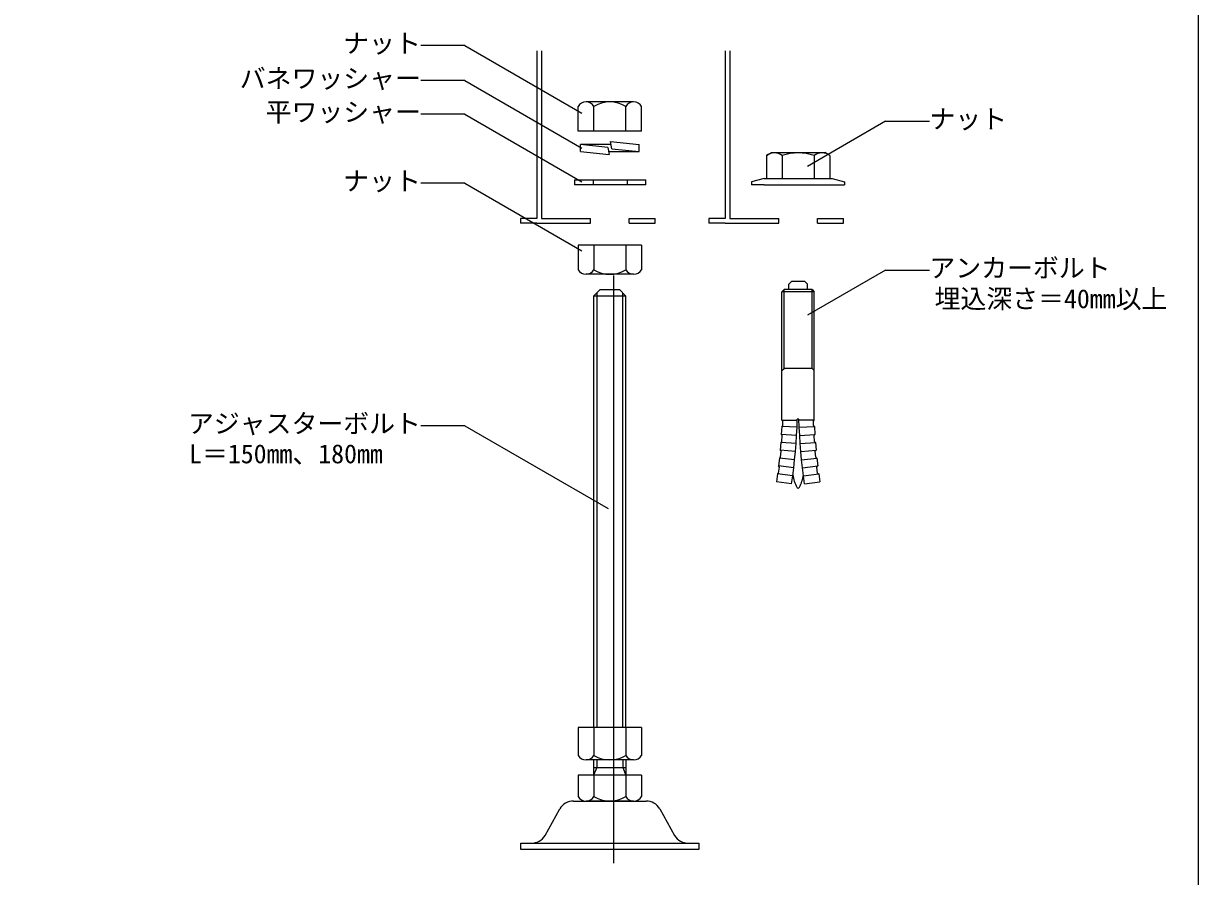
# Model space of a CAD drawing. Units: millimetres on the paper, enlarged 10 times, with parts at other scales. Extents: x -10475 to 9199, y -10092 to 10143.
# Drawn here: x 8291 to 9199, y 7846 to 8505 of the extents above; entities that cross this region are included whole.
import ezdxf
from ezdxf.enums import TextEntityAlignment as Align

# ---------------------------------------------------------------- set-up
doc = ezdxf.new("R2010")
doc.units = ezdxf.units.MM
doc.header["$LTSCALE"] = 10
for name, color, linetype in [('0-F_図面枠', 7, 'Continuous'), ('F-1_SUS', 7, 'Continuous'), ('F-2_金物', 7, 'Continuous'), ('F-3', 7, 'Continuous'), ('F-9_SUS部位名', 2, 'Continuous'), ('F-A_金物品名', 3, 'Continuous')]:
    doc.layers.add(name, color=color, linetype=linetype)
doc.styles.add('ＭＳ ゴシック', font='')
doc.styles.get('ＭＳ ゴシック').set_extended_font_data('MS Gothic')

msp = doc.modelspace()

# ---------------------------------------------------------------- linework, layer by layer
at = {"layer": '0-F_図面枠'}
msp.add_lwpolyline([(9198.81, 6756.12), (9198.81, 9516.12), (5198.81, 9516.12), (5198.81, 6756.12)], dxfattribs=at)
at = {"layer": 'F-1_SUS'}
for p, q in [((8687.45, 8483.71), (8687.45, 8354.16)), ((8832.96, 8483.71), (8832.96, 8354.16)), ((8836.71, 8483.71), (8836.71, 8354.16)), ((8836.71, 8354.16), (8874.46, 8354.16)), ((8904.46, 8350.41), (8904.46, 8354.16)), ((8904.46, 8354.16), (8924.46, 8354.16)), ((8924.46, 8350.41), (8924.46, 8354.16)), ((8904.46, 8350.41), (8924.46, 8350.41))]:
    msp.add_line(p, q, dxfattribs=at)
for points in [[(8691.2, 8483.71), (8691.2, 8354.16), (8728.95, 8354.16)], [(8687.45, 8350.41), (8728.95, 8350.41), (8728.95, 8354.16)], [(8758.95, 8350.41), (8758.95, 8354.16), (8778.95, 8354.16)], [(8758.95, 8350.41), (8778.95, 8350.41), (8778.95, 8354.16)], [(8832.96, 8350.41), (8874.46, 8350.41), (8874.46, 8354.16)]]:
    msp.add_lwpolyline(points, dxfattribs=at)
at = {"layer": 'F-2_金物'}
for p, q in [((8762.35, 8444.13), (8725.55, 8444.13)), ((8719.41, 8421.63), (8719.41, 8440.59)), ((8731.68, 8421.63), (8731.68, 8440.59)), ((8756.22, 8421.63), (8756.22, 8440.59)), ((8768.49, 8421.63), (8768.49, 8440.59)), ((8768.49, 8421.63), (8719.41, 8421.63)), ((8743.35, 8421.63), (8721.61, 8421.63)), ((8767.61, 8421.63), (8748.72, 8421.63)), ((8864.92, 8402.8), (8868.83, 8405.06)), ((8864.92, 8402.8), (8864.92, 8385.06)), ((8868.83, 8405.06), (8910.08, 8405.06)), ((8877.19, 8402.8), (8877.19, 8385.06)), ((8901.73, 8402.8), (8901.73, 8385.06)), ((8913.99, 8402.8), (8910.08, 8405.06)), ((8913.99, 8402.8), (8913.99, 8385.06)), ((8716.74, 8383.99), (8771.74, 8383.99)), ((8716.74, 8383.99), (8716.74, 8379.99)), ((8771.74, 8379.99), (8716.74, 8379.99)), ((8731.11, 8383.99), (8731.11, 8379.99)), ((8757.36, 8383.99), (8757.36, 8379.99)), ((8771.74, 8379.99), (8771.74, 8383.99)), ((8863.21, 8380.06), (8853.55, 8380.06)), ((8863.21, 8385.06), (8915.71, 8385.06)), ((8863.21, 8380.06), (8915.71, 8380.06)), ((8915.71, 8380.06), (8925.36, 8380.06)), ((8768.49, 8333.51), (8719.41, 8333.51)), ((8719.41, 8333.51), (8719.41, 8314.55)), ((8731.68, 8333.51), (8731.68, 8314.55)), ((8756.22, 8333.51), (8756.22, 8314.55)), ((8768.49, 8333.51), (8768.49, 8314.55)), ((8762.35, 8311.01), (8725.55, 8311.01)), ((8751.45, 8299.17), (8756.45, 8294.17)), ((8876.96, 8297.48), (8878.65, 8299.17)), ((8878.65, 8256.67), (8878.65, 8299.17)), ((8900.27, 8299.17), (8878.65, 8299.17)), ((8882.17, 8303.34), (8884.25, 8305.42)), ((8882.17, 8299.17), (8882.17, 8303.34)), ((8894.67, 8305.42), (8884.25, 8305.42)), ((8896.75, 8303.34), (8894.67, 8305.42)), ((8896.75, 8299.17), (8896.75, 8303.34)), ((8900.27, 8256.67), (8900.27, 8299.17)), ((8900.27, 8299.17), (8901.96, 8297.48)), ((8731.45, 8294.17), (8731.45, 7960.97)), ((8756.45, 8294.17), (8731.45, 8294.17)), ((8756.45, 7960.97), (8756.45, 8294.17)), ((8901.96, 8297.48), (8876.96, 8297.48)), ((8876.96, 8198.42), (8876.96, 8297.48)), ((8901.96, 8198.42), (8901.96, 8297.48)), ((8900.27, 8238.36), (8900.27, 8256.67)), ((8876.96, 8236.67), (8878.65, 8238.36)), ((8900.27, 8238.36), (8901.96, 8236.67)), ((8876.96, 8198.42), (8888.81, 8198.42)), ((8877.68, 8197.67), (8876.99, 8198.42)), ((8888.59, 8192.9), (8888.83, 8199.17)), ((8890.08, 8199.17), (8888.83, 8199.17)), ((8890.32, 8192.9), (8890.08, 8199.17)), ((8901.96, 8198.42), (8890.11, 8198.42)), ((8901.24, 8197.67), (8901.93, 8198.42)), ((8877.54, 8194.15), (8876.76, 8193.44)), ((8877.54, 8194.15), (8877.68, 8197.67)), ((8890.32, 8192.9), (8902.16, 8193.44)), ((8890.65, 8186.63), (8890.32, 8192.9)), ((8901.38, 8194.15), (8901.24, 8197.67)), ((8901.38, 8194.15), (8902.15, 8193.44)), ((8902.16, 8193.44), (8902.48, 8187.33)), ((8876.03, 8181.23), (8875.54, 8175.14)), ((8887.85, 8180.37), (8876.03, 8181.23)), ((8876.83, 8181.93), (8876.04, 8181.23)), ((8877.14, 8186.54), (8876.44, 8187.33)), ((8888.26, 8186.63), (8876.44, 8187.33)), ((8876.83, 8181.93), (8877.14, 8186.54)), ((8890.65, 8186.63), (8902.48, 8187.33)), ((8891.07, 8180.37), (8890.65, 8186.63)), ((8891.07, 8180.37), (8902.88, 8181.23)), ((8891.57, 8174.11), (8891.07, 8180.37)), ((8901.78, 8186.54), (8902.47, 8187.33)), ((8902.08, 8181.93), (8901.78, 8186.54)), ((8902.08, 8181.93), (8902.88, 8181.23)), ((8902.88, 8181.23), (8903.37, 8175.14)), ((8887.34, 8174.11), (8875.54, 8175.14)), ((8876.22, 8174.33), (8875.55, 8175.14)), ((8875.79, 8169.73), (8876.22, 8174.33)), ((8891.57, 8174.11), (8903.37, 8175.14)), ((8892.16, 8167.86), (8891.57, 8174.11)), ((8902.69, 8174.33), (8903.37, 8175.14)), ((8903.13, 8169.73), (8902.69, 8174.33)), ((8874.97, 8169.06), (8874.31, 8162.98)), ((8874.96, 8162.15), (8874.31, 8162.98)), ((8886.07, 8161.62), (8874.31, 8162.98)), ((8874.4, 8157.56), (8874.96, 8162.15)), ((8875.79, 8169.73), (8874.97, 8169.06)), ((8886.75, 8167.86), (8874.97, 8169.06)), ((8892.16, 8167.86), (8903.95, 8169.06)), ((8892.84, 8161.62), (8892.16, 8167.86)), ((8892.84, 8161.62), (8904.61, 8162.98)), ((8903.13, 8169.73), (8903.94, 8169.06)), ((8903.95, 8169.06), (8904.61, 8162.98)), ((8903.95, 8162.15), (8904.6, 8162.98)), ((8904.52, 8157.56), (8903.95, 8162.15)), ((8873.56, 8156.92), (8872.73, 8150.86)), ((8874.4, 8157.56), (8873.57, 8156.91)), ((8893.61, 8155.39), (8892.84, 8161.62)), ((8893.61, 8155.39), (8905.35, 8156.92)), ((8894.46, 8149.17), (8893.61, 8155.39)), ((8904.52, 8157.56), (8905.35, 8156.91)), ((8905.35, 8156.92), (8906.18, 8150.86)), ((8884.46, 8149.17), (8872.73, 8150.86)), ((8894.46, 8149.17), (8906.18, 8150.86)), ((8768.49, 7960.97), (8719.41, 7960.97)), ((8719.41, 7960.97), (8719.41, 7939.51)), ((8731.68, 7960.97), (8731.68, 7939.51)), ((8756.22, 7960.97), (8756.22, 7939.51)), ((8768.49, 7960.97), (8768.49, 7939.51)), ((8762.35, 7935.97), (8725.55, 7935.97)), ((8731.43, 7935.97), (8731.43, 7924.17)), ((8756.45, 7935.97), (8756.45, 7924.17)), ((8731.43, 7930.24), (8756.45, 7930.24)), ((8768.49, 7924.17), (8719.41, 7924.17)), ((8719.41, 7924.17), (8719.41, 7907.71)), ((8731.68, 7924.17), (8731.68, 7907.71)), ((8756.22, 7924.17), (8756.22, 7907.71)), ((8768.49, 7924.17), (8768.49, 7907.71)), ((8715.88, 7904.17), (8772.02, 7904.17)), ((8762.35, 7904.17), (8725.55, 7904.17)), ((8693.87, 7877.55), (8705.28, 7898.3)), ((8782.62, 7898.3), (8794.03, 7877.55)), ((8675.2, 7871.67), (8812.7, 7871.67)), ((8675.2, 7866.67), (8675.2, 7871.67)), ((8812.7, 7871.67), (8812.7, 7866.67)), ((8812.7, 7866.67), (8675.2, 7866.67))]:
    msp.add_line(p, q, dxfattribs=at)
at = {"layer": 'F-2_金物', "color": 4}
for p, q in [((8746.72, 8310.18), (8746.72, 7856.21)), ((8746.72, 8310.18), (8746.72, 7856.21)), ((8733.8, 8296.52), (8733.8, 7960.97)), ((8754.1, 7960.97), (8754.1, 8296.52)), ((8733.8, 7935.97), (8733.8, 7930.24)), ((8733.8, 7930.24), (8731.43, 7924.17))]:
    msp.add_line(p, q, dxfattribs=at)
at = {"layer": 'F-2_金物'}
for points in [[(8863.21, 8385.06), (8853.55, 8382.56), (8853.55, 8380.06)], [(8915.71, 8385.06), (8925.36, 8382.56), (8925.36, 8380.06)], [(8731.45, 8294.17), (8736.45, 8299.17), (8751.45, 8299.17)], [(8900.27, 8238.36), (8878.65, 8238.36), (8878.65, 8256.67)], [(8888.59, 8192.9), (8876.76, 8193.44), (8876.44, 8187.33)], [(8886.75, 8167.86), (8887.34, 8174.11), (8887.85, 8180.37), (8888.26, 8186.63), (8888.59, 8192.9)], [(8885.31, 8155.39), (8886.07, 8161.62), (8886.75, 8167.86)], [(8884.46, 8149.17), (8885.31, 8155.39), (8873.56, 8156.92)]]:
    msp.add_lwpolyline(points, dxfattribs=at)
at = {"layer": 'F-2_金物', "color": 4}
msp.add_lwpolyline([(8754.1, 7935.97), (8754.1, 7930.24), (8756.45, 7924.17)], dxfattribs=at)
at = {"layer": 'F-2_金物'}
for centre, radius, start, end in [((8725.55, 8437.05), 7.08, 29.99985, 149.99985), ((8743.95, 8421.11), 23.02, 57.79585, 122.2043), ((8762.35, 8437.05), 7.08, 29.99985, 149.99985), ((8871.05, 8394.1), 10.64, 54.793, 125.207), ((8889.46, 8365.1), 39.64, 71.971, 108.029), ((8907.86, 8394.1), 10.64, 54.793, 125.207), ((8725.55, 8318.1), 7.08, 210.00015, 330.00015), ((8743.95, 8334.03), 23.02, 237.7957, 302.20415), ((8762.35, 8318.1), 7.08, 210.00015, 330.00015), ((8918.3, 8160.98), 33.26, 188.441, 205.72), ((8860.62, 8160.98), 33.26, 334.28, 351.559), ((8889.46, 8147.09), 1.25, 205.72, 334.28), ((8725.55, 7943.05), 7.08, 210.00015, 330.00015), ((8743.95, 7958.99), 23.02, 237.7957, 302.20415), ((8762.35, 7943.05), 7.08, 210.00015, 330.00015), ((8715.88, 7891.67), 12.5, 90, 147.99462), ((8725.55, 7911.26), 7.08, 210.00015, 330.00015), ((8743.95, 7927.19), 23.02, 237.7957, 302.20415), ((8762.35, 7911.26), 7.08, 210.00015, 330.00015), ((8772.02, 7891.67), 12.5, 32.00538, 90), ((8683.27, 7884.17), 12.5, 270, 327.99462), ((8804.63, 7884.17), 12.5, 212.00538, 270)]:
    msp.add_arc(centre, radius, start, end, dxfattribs=at)
at = {"layer": 'F-3'}
for p, q in [((8721.33, 8405.76), (8721.33, 8411.29)), ((8742.46, 8409.07), (8721.33, 8411.29)), ((8744.81, 8411.29), (8721.33, 8411.29)), ((8742.46, 8409.07), (8743.54, 8403.42)), ((8744.36, 8413.62), (8766.58, 8411.29)), ((8745.45, 8407.98), (8744.36, 8413.62)), ((8745.45, 8407.98), (8766.58, 8405.76)), ((8766.58, 8405.76), (8766.58, 8411.29)), ((8721.33, 8405.76), (8743.54, 8403.42)), ((8743.09, 8405.76), (8766.58, 8405.76))]:
    msp.add_line(p, q, dxfattribs=at)
at = {"layer": 'F-9_SUS部位名', "color": 7}
for p, q in [((8674.95, 8354.16), (8674.95, 8350.41)), ((8687.45, 8354.16), (8674.95, 8354.16)), ((8820.46, 8354.16), (8820.46, 8350.41)), ((8832.96, 8354.16), (8820.46, 8354.16)), ((8687.45, 8350.41), (8674.95, 8350.41)), ((8832.96, 8350.41), (8820.46, 8350.41))]:
    msp.add_line(p, q, dxfattribs=at)
at = {"layer": 'F-A_金物品名'}
for p, q in [((8631.81, 8487.67), (8597.99, 8487.67)), ((8631.81, 8487.67), (8722.31, 8435.41)), ((8631.81, 8460.61), (8597.99, 8460.61)), ((8631.81, 8460.61), (8722.31, 8408.35)), ((8631.81, 8434.66), (8597.99, 8434.66)), ((8631.81, 8434.66), (8722.31, 8382.41)), ((8957.08, 8429.25), (8896.71, 8394.4)), ((8957.08, 8429.25), (8990.9, 8429.25)), ((8631.81, 8381.36), (8597.99, 8381.36)), ((8631.81, 8381.36), (8722.31, 8329.11)), ((8957.08, 8314.25), (8896.71, 8279.39)), ((8957.08, 8314.25), (8990.9, 8314.25)), ((8631.81, 8194.08), (8597.99, 8194.08)), ((8631.81, 8194.08), (8742.69, 8130.07))]:
    msp.add_line(p, q, dxfattribs=at)

# ---------------------------------------------------------------- texts
at = {"layer": 'F-A_金物品名', "color": 7, "style": 'ＭＳ ゴシック'}
for s, p in [('ナット', (8537.99, 8477.67)), ('バネワッシャー', (8457.99, 8450.61)), ('平ワッシャー', (8477.99, 8424.66)), ('ナット', (8990.9, 8419.25)), ('ナット', (8537.99, 8371.36)), ('アンカーボルト', (8990.9, 8304.25)), ('埋込深さ＝40mm以上', (8994.9, 8280.43)), ('アジャスターボルト', (8417.99, 8184.08)), ('L＝150mm、180mm', (8418.84, 8160.66))]:
    msp.add_text(s, height=14.66, dxfattribs=at).set_placement(p, align=Align.BOTTOM_LEFT)

doc.saveas('drawing.dxf')
